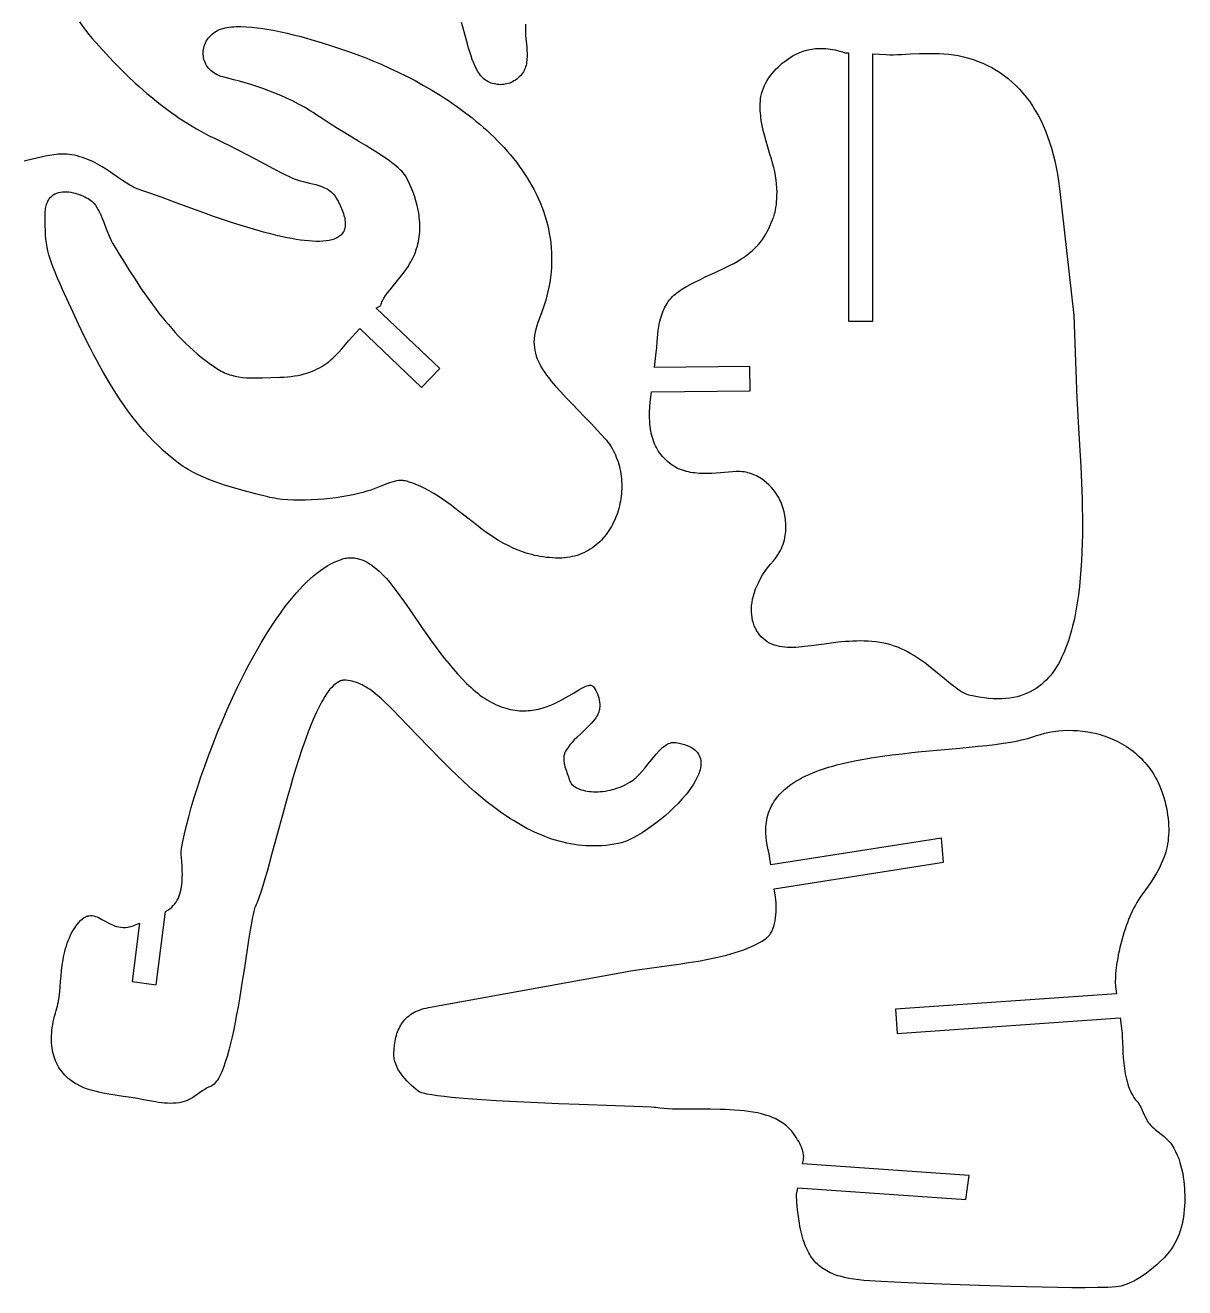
# Model space of a CAD drawing. Extents: x 0 to 1508, y 0 to 573.
# Drawn here: x 232.8 to 519.9, y 0 to 312.5 of the extents above; entities that cross this region are included whole.
import ezdxf

# ---------------------------------------------------------------- set-up
doc = ezdxf.new("R2010")
doc.units = 0
doc.layers.get('0').update_dxf_attribs({"color": 1, "linetype": 'CONTINUOUS'})

msp = doc.modelspace()

# ---------------------------------------------------------------- linework, layer by layer
for points in [[(246.27, 313.33), (247.01, 312.26), (247.79, 311.21), (248.6, 310.19), (249.45, 309.18), (251.14, 307.26), (252.87, 305.36), (254.63, 303.49), (256.42, 301.67), (258.24, 299.88), (260.1, 298.13), (261.04, 297.28), (261.99, 296.44), (262.95, 295.61), (263.92, 294.79), (264.9, 293.99), (265.89, 293.2), (266.89, 292.43), (267.9, 291.68), (268.92, 290.93), (269.95, 290.21), (270.99, 289.5), (272.04, 288.81), (273.1, 288.13), (274.17, 287.48), (275.25, 286.84), (276.35, 286.22), (277.45, 285.62), (278.56, 285.05), (279.69, 284.49), (280.83, 283.95), (282.04, 283.38), (283.22, 282.81), (285.51, 281.66), (287.73, 280.5), (289.91, 279.33), (292.08, 278.16), (294.26, 277), (296.5, 275.84), (298.82, 274.7), (299.46, 274.42), (300.15, 274.18), (300.88, 273.97), (301.63, 273.78), (303.19, 273.42), (303.97, 273.23), (304.76, 273.03), (305.52, 272.81), (306.27, 272.55), (306.98, 272.25), (307.32, 272.08), (307.65, 271.9), (307.97, 271.71), (308.28, 271.5), (308.57, 271.27), (308.85, 271.02), (309.11, 270.75), (309.35, 270.47), (309.58, 270.16), (309.78, 269.83), (310.38, 268.73), (310.89, 267.7), (311.3, 266.74), (311.48, 266.28), (311.63, 265.84), (311.76, 265.41), (311.86, 265), (311.95, 264.61), (312.01, 264.23), (312.06, 263.86), (312.08, 263.51), (312.08, 263.18), (312.06, 262.86), (312.03, 262.55), (311.97, 262.26), (311.9, 261.98), (311.81, 261.71), (311.7, 261.46), (311.57, 261.23), (311.42, 261), (311.26, 260.79), (311.08, 260.59), (310.88, 260.4), (310.67, 260.23), (310.44, 260.07), (310.19, 259.92), (309.93, 259.78), (309.65, 259.65), (309.36, 259.54), (308.74, 259.34), (308.06, 259.18), (307.33, 259.07), (306.55, 259), (305.73, 258.96), (304.85, 258.96), (303.94, 259), (302.98, 259.07), (301.99, 259.17), (300.97, 259.31), (299.91, 259.47), (298.82, 259.66), (297.71, 259.88), (296.57, 260.12), (295.41, 260.38), (294.23, 260.66), (291.82, 261.29), (289.36, 261.98), (286.88, 262.73), (284.39, 263.52), (281.92, 264.34), (279.48, 265.17), (277.1, 266.01), (274.79, 266.84), (270.48, 268.42), (266.71, 269.82), (263.66, 270.93), (262.45, 271.35), (261.47, 271.66), (261.02, 271.81), (260.57, 271.99), (260.12, 272.18), (259.67, 272.4), (259.21, 272.64), (258.76, 272.9), (257.84, 273.46), (256.91, 274.08), (255.95, 274.73), (253.97, 276.1), (252.93, 276.79), (251.85, 277.46), (250.73, 278.11), (250.15, 278.41), (249.56, 278.71), (248.96, 278.99), (248.34, 279.25), (247.71, 279.5), (247.06, 279.72), (246.4, 279.93), (245.72, 280.11), (245.02, 280.27), (244.31, 280.4), (243.75, 280.48), (243.19, 280.53), (242.64, 280.56), (242.09, 280.57), (241.55, 280.56), (241, 280.53), (240.46, 280.49), (239.93, 280.43), (238.86, 280.26), (237.8, 280.06), (236.75, 279.82), (235.7, 279.56), (233.6, 279.04), (232.55, 278.8)], [(356.74, 312.73), (356.69, 311.8), (356.67, 311.21), (356.69, 310.58), (356.74, 309.91), (356.8, 309.21), (356.96, 307.75), (357.03, 307), (357.08, 306.24), (357.12, 305.48), (357.12, 304.73), (357.08, 303.98), (356.99, 303.25), (356.93, 302.9), (356.85, 302.55), (356.75, 302.21), (356.64, 301.87), (356.5, 301.55), (356.35, 301.23), (356.18, 300.92), (355.98, 300.63), (355.72, 300.29), (355.45, 299.96), (355.16, 299.66), (354.85, 299.38), (354.53, 299.13), (354.2, 298.89), (353.86, 298.68), (353.51, 298.48), (353.15, 298.31), (352.79, 298.17), (352.41, 298.04), (352.04, 297.94), (351.65, 297.85), (351.27, 297.8), (350.88, 297.76), (350.49, 297.75), (350.1, 297.76), (349.72, 297.79), (349.33, 297.85), (348.95, 297.93), (348.57, 298.03), (348.2, 298.16), (347.84, 298.31), (347.48, 298.49), (347.14, 298.69), (346.8, 298.91), (346.47, 299.16), (346.16, 299.43), (345.86, 299.73), (345.57, 300.05), (345.3, 300.4), (345.05, 300.77), (344.83, 301.12), (344.63, 301.49), (344.24, 302.27), (343.88, 303.1), (343.54, 303.97), (343.22, 304.89), (342.92, 305.85), (342.63, 306.83), (342.34, 307.85), (341.77, 309.93), (341.17, 312.05), (340.85, 313.12)]]:
    msp.add_lwpolyline(points)
for points in [[(320.92, 243.13), (320.97, 243.41), (321.04, 243.7), (321.15, 243.99), (321.28, 244.29), (321.43, 244.59), (321.61, 244.91), (322.04, 245.55), (322.53, 246.23), (323.09, 246.93), (324.35, 248.45), (325.02, 249.26), (325.71, 250.1), (326.39, 250.99), (327.06, 251.91), (327.7, 252.88), (328.01, 253.38), (328.31, 253.89), (328.59, 254.41), (328.86, 254.95), (329.11, 255.49), (329.35, 256.05), (329.56, 256.61), (329.76, 257.18), (329.93, 257.76), (330.08, 258.34), (330.21, 258.92), (330.31, 259.51), (330.4, 260.09), (330.47, 260.69), (330.52, 261.28), (330.55, 261.87), (330.56, 262.47), (330.55, 263.07), (330.53, 263.67), (330.48, 264.27), (330.42, 264.87), (330.35, 265.47), (330.26, 266.06), (330.15, 266.66), (329.89, 267.85), (329.58, 269.04), (329.21, 270.21), (328.79, 271.36), (328.32, 272.5), (327.81, 273.63), (327.26, 274.72), (327.04, 275.11), (326.76, 275.5), (326.44, 275.9), (326.07, 276.31), (325.66, 276.72), (325.21, 277.14), (324.71, 277.56), (324.18, 278), (323.61, 278.44), (323, 278.88), (321.7, 279.8), (320.28, 280.74), (318.76, 281.7), (317.15, 282.7), (315.48, 283.72), (311.98, 285.84), (310.18, 286.93), (308.38, 288.06), (306.58, 289.21), (304.81, 290.38), (304.1, 290.85), (303.39, 291.3), (301.96, 292.16), (300.51, 292.96), (299.04, 293.72), (297.57, 294.42), (296.09, 295.08), (294.61, 295.69), (293.13, 296.26), (291.66, 296.8), (290.19, 297.29), (288.74, 297.76), (287.3, 298.19), (285.89, 298.6), (284.49, 298.98), (281.79, 299.68), (281.29, 299.82), (280.81, 299.99), (280.37, 300.19), (279.95, 300.41), (279.55, 300.65), (279.18, 300.92), (278.84, 301.2), (278.53, 301.5), (278.24, 301.82), (277.98, 302.16), (277.75, 302.51), (277.55, 302.87), (277.37, 303.25), (277.22, 303.63), (277.1, 304.02), (277.01, 304.42), (276.94, 304.83), (276.91, 305.24), (276.9, 305.65), (276.92, 306.06), (276.98, 306.47), (277.06, 306.89), (277.17, 307.29), (277.31, 307.7), (277.48, 308.1), (277.68, 308.49), (277.9, 308.87), (278.16, 309.24), (278.45, 309.6), (278.77, 309.95), (279.13, 310.28), (279.51, 310.6), (279.83, 310.83), (280.19, 311.04), (280.57, 311.23), (280.98, 311.4), (281.41, 311.56), (281.86, 311.69), (282.34, 311.8), (282.84, 311.9), (283.37, 311.98), (283.91, 312.04), (284.47, 312.09), (285.05, 312.12), (285.65, 312.13), (286.26, 312.13), (287.54, 312.09), (288.87, 311.99), (290.26, 311.85), (291.68, 311.65), (293.14, 311.42), (294.63, 311.14), (296.14, 310.83), (297.67, 310.49), (299.2, 310.12), (300.73, 309.73), (302.26, 309.32), (303.77, 308.89), (305.26, 308.45), (308.15, 307.56), (310.87, 306.66), (313.36, 305.79), (315.57, 304.99), (317.44, 304.28), (318.91, 303.69), (320.98, 302.81), (323.06, 301.88), (325.15, 300.89), (327.25, 299.85), (329.35, 298.75), (331.45, 297.59), (333.52, 296.38), (335.58, 295.12), (336.61, 294.46), (337.62, 293.8), (338.62, 293.11), (339.62, 292.42), (340.61, 291.71), (341.58, 290.99), (342.55, 290.26), (343.5, 289.51), (344.44, 288.75), (345.37, 287.97), (346.28, 287.18), (347.18, 286.38), (348.06, 285.56), (348.93, 284.73), (349.78, 283.89), (350.61, 283.04), (351.42, 282.17), (352.21, 281.29), (352.98, 280.39), (353.72, 279.48), (354.45, 278.56), (355.15, 277.62), (355.83, 276.68), (356.48, 275.72), (357.11, 274.74), (357.72, 273.75), (358.29, 272.75), (358.84, 271.74), (359.36, 270.72), (359.85, 269.68), (360.31, 268.62), (360.73, 267.56), (361.13, 266.48), (361.49, 265.39), (361.83, 264.29), (362.12, 263.17), (362.38, 262.05), (362.61, 260.9), (362.8, 259.75), (362.95, 258.58), (363.06, 257.4), (363.14, 256.21), (363.17, 255.01), (363.17, 253.79), (363.12, 252.56), (363.03, 251.32), (362.9, 250.07), (362.73, 248.8), (362.52, 247.65), (362.28, 246.54), (362.01, 245.47), (361.71, 244.44), (361.39, 243.44), (361.06, 242.48), (360.41, 240.65), (359.8, 238.93), (359.53, 238.09), (359.29, 237.28), (359.09, 236.48), (358.94, 235.69), (358.84, 234.91), (358.82, 234.52), (358.81, 234.14), (358.83, 233.41), (358.9, 232.7), (359.01, 231.99), (359.17, 231.29), (359.38, 230.6), (359.63, 229.91), (359.92, 229.23), (360.25, 228.56), (360.62, 227.88), (361.03, 227.2), (361.47, 226.53), (361.94, 225.85), (362.45, 225.17), (362.99, 224.49), (363.56, 223.8), (364.15, 223.11), (365.43, 221.7), (366.79, 220.25), (368.25, 218.75), (369.77, 217.2), (371.36, 215.58), (372.99, 213.88), (374.66, 212.1), (376.36, 210.22), (376.75, 209.75), (377.13, 209.27), (377.49, 208.77), (377.82, 208.27), (378.14, 207.75), (378.44, 207.22), (378.71, 206.68), (378.97, 206.13), (379.2, 205.57), (379.42, 205), (379.62, 204.42), (379.8, 203.84), (379.95, 203.25), (380.09, 202.65), (380.21, 202.05), (380.32, 201.45), (380.4, 200.84), (380.46, 200.23), (380.51, 199.61), (380.53, 199), (380.54, 198.38), (380.53, 197.76), (380.5, 197.15), (380.46, 196.53), (380.39, 195.92), (380.31, 195.31), (380.21, 194.7), (380.09, 194.09), (379.96, 193.49), (379.81, 192.9), (379.64, 192.31), (379.45, 191.73), (379.25, 191.15), (379.02, 190.58), (378.79, 190.02), (378.53, 189.47), (378.26, 188.93), (377.97, 188.4), (377.67, 187.89), (377.34, 187.38), (377.01, 186.89), (376.65, 186.41), (376.28, 185.94), (375.9, 185.49), (375.5, 185.05), (375.08, 184.63), (374.65, 184.23), (374.2, 183.85), (373.73, 183.48), (373.26, 183.13), (372.76, 182.8), (372.25, 182.49), (371.73, 182.2), (371.19, 181.93), (370.63, 181.69), (370.07, 181.47), (369.48, 181.27), (368.88, 181.1), (368.27, 180.95), (367.65, 180.82), (367.01, 180.73), (366.35, 180.66), (365.68, 180.61), (365, 180.6), (364.2, 180.61), (363.4, 180.64), (362.63, 180.7), (361.86, 180.77), (361.11, 180.87), (360.37, 180.98), (359.65, 181.12), (358.94, 181.27), (358.24, 181.44), (357.55, 181.63), (356.87, 181.83), (356.2, 182.05), (355.55, 182.29), (354.9, 182.54), (354.26, 182.8), (353.63, 183.07), (352.4, 183.67), (351.21, 184.3), (350.04, 184.98), (348.9, 185.69), (347.78, 186.43), (346.68, 187.2), (345.6, 187.99), (344.54, 188.79), (342.44, 190.43), (340.36, 192.07), (339.32, 192.87), (338.27, 193.67), (337.22, 194.44), (336.16, 195.19), (335.08, 195.9), (333.99, 196.59), (332.88, 197.23), (331.75, 197.83), (330.59, 198.38), (330, 198.64), (329.4, 198.88), (328.8, 199.11), (328.18, 199.32), (327.56, 199.51), (326.93, 199.69), (326.68, 199.75), (326.42, 199.79), (326.16, 199.81), (325.9, 199.82), (325.36, 199.79), (324.81, 199.7), (324.24, 199.57), (323.64, 199.39), (323.01, 199.18), (322.35, 198.93), (320.9, 198.37), (319.27, 197.76), (318.38, 197.44), (317.43, 197.14), (316.41, 196.84), (315.33, 196.56), (314.03, 196.27), (312.67, 196), (311.25, 195.76), (309.79, 195.54), (308.3, 195.36), (306.78, 195.2), (305.26, 195.08), (303.73, 194.99), (302.22, 194.94), (300.73, 194.93), (299.27, 194.95), (297.86, 195.02), (296.5, 195.13), (295.21, 195.29), (294.59, 195.38), (293.99, 195.49), (293.42, 195.61), (292.87, 195.74), (289.83, 196.5), (286.83, 197.28), (285.35, 197.69), (283.89, 198.11), (282.45, 198.55), (281.03, 199.02), (279.64, 199.51), (278.28, 200.03), (276.94, 200.59), (275.64, 201.2), (274.38, 201.84), (273.76, 202.18), (273.15, 202.54), (272.56, 202.9), (271.97, 203.28), (271.39, 203.68), (270.83, 204.09), (269.52, 205.09), (268.25, 206.14), (267.01, 207.22), (265.81, 208.34), (264.64, 209.5), (263.51, 210.68), (262.4, 211.9), (261.33, 213.15), (260.29, 214.42), (259.27, 215.72), (258.28, 217.04), (257.32, 218.38), (256.38, 219.74), (255.47, 221.13), (254.58, 222.52), (253.72, 223.93), (252.87, 225.36), (252.05, 226.8), (251.24, 228.24), (250.45, 229.69), (249.69, 231.15), (248.93, 232.61), (247.47, 235.55), (246.07, 238.47), (244.71, 241.38), (242.1, 247.08), (241.4, 248.64), (240.77, 250.06), (240.22, 251.35), (239.74, 252.53), (239.33, 253.64), (238.98, 254.67), (238.68, 255.65), (238.44, 256.61), (238.24, 257.56), (238.08, 258.51), (237.96, 259.5), (237.88, 260.53), (237.82, 261.63), (237.78, 262.81), (237.77, 264.1), (237.76, 265.51), (237.77, 265.93), (237.79, 266.34), (237.83, 266.72), (237.88, 267.09), (237.94, 267.43), (238.02, 267.76), (238.1, 268.08), (238.2, 268.37), (238.32, 268.65), (238.44, 268.91), (238.57, 269.16), (238.72, 269.39), (238.87, 269.61), (239.03, 269.81), (239.2, 269.99), (239.39, 270.16), (239.57, 270.32), (239.77, 270.46), (240.19, 270.71), (240.63, 270.91), (241.09, 271.06), (241.57, 271.17), (242.07, 271.23), (242.58, 271.26), (243.09, 271.25), (243.62, 271.21), (244.14, 271.13), (244.67, 271.03), (245.19, 270.9), (245.7, 270.76), (246.19, 270.59), (246.68, 270.4), (247.14, 270.21), (247.59, 270), (248, 269.78), (248.39, 269.56), (248.75, 269.33), (249.07, 269.11), (249.35, 268.89), (249.59, 268.67), (249.79, 268.47), (250.2, 267.94), (250.57, 267.38), (250.92, 266.79), (251.24, 266.17), (251.54, 265.53), (251.83, 264.86), (252.38, 263.49), (252.92, 262.07), (253.49, 260.64), (253.8, 259.93), (254.13, 259.23), (254.48, 258.54), (254.87, 257.87), (256.11, 255.83), (257.38, 253.76), (258.68, 251.68), (260.03, 249.59), (261.41, 247.5), (262.85, 245.42), (264.33, 243.36), (265.09, 242.34), (265.87, 241.33), (266.66, 240.33), (267.46, 239.34), (268.28, 238.37), (269.11, 237.4), (269.97, 236.46), (270.83, 235.53), (271.72, 234.61), (272.62, 233.72), (273.54, 232.84), (274.48, 231.99), (275.43, 231.16), (276.41, 230.35), (277.41, 229.56), (278.42, 228.8), (279.46, 228.07), (280.52, 227.37), (280.93, 227.11), (281.35, 226.88), (281.78, 226.66), (282.2, 226.46), (282.63, 226.28), (283.07, 226.11), (283.5, 225.96), (283.94, 225.83), (284.83, 225.61), (285.74, 225.44), (286.66, 225.32), (287.61, 225.24), (288.56, 225.2), (289.54, 225.19), (290.54, 225.19), (291.56, 225.22), (293.67, 225.29), (295.87, 225.36), (296.85, 225.39), (297.78, 225.46), (298.68, 225.55), (299.54, 225.67), (300.36, 225.81), (301.14, 225.98), (301.89, 226.17), (302.6, 226.38), (303.29, 226.61), (303.94, 226.86), (304.56, 227.13), (305.15, 227.41), (305.72, 227.71), (306.26, 228.02), (306.77, 228.34), (307.26, 228.67), (307.73, 229.01), (308.18, 229.36), (308.61, 229.71), (309.02, 230.07), (309.78, 230.8), (310.49, 231.54), (311.15, 232.27), (311.76, 232.98), (312.92, 234.32), (315.61, 237.33), (315.67, 237.41), (330.99, 222.8), (335.46, 227.49), (319.76, 242.46), (320.92, 243.13)], [(435.8, 305.66), (436.67, 305.62), (436.67, 239.21), (442.68, 239.21), (442.68, 305.35), (446.04, 305.19), (446.9, 305.17), (447.81, 305.18), (448.79, 305.2), (449.81, 305.25), (451.99, 305.35), (454.3, 305.46), (455.49, 305.5), (456.69, 305.51), (457.9, 305.51), (459.12, 305.48), (460.33, 305.41), (461.53, 305.3), (462.71, 305.15), (463.87, 304.95), (465.14, 304.66), (466.38, 304.33), (467.6, 303.96), (468.78, 303.53), (469.94, 303.06), (471.07, 302.54), (472.17, 301.97), (473.24, 301.35), (474.29, 300.69), (475.3, 299.97), (476.27, 299.21), (477.22, 298.41), (478.14, 297.55), (479.02, 296.64), (479.87, 295.69), (480.69, 294.69), (481.48, 293.64), (482.23, 292.54), (482.94, 291.4), (483.62, 290.2), (484.27, 288.96), (484.88, 287.67), (485.45, 286.33), (485.99, 284.94), (486.49, 283.51), (486.95, 282.02), (487.37, 280.49), (487.76, 278.91), (488.1, 277.28), (488.41, 275.6), (488.68, 273.87), (488.9, 272.09), (492.5, 240.62), (493.25, 220.09), (493.37, 217.35), (493.55, 214.26), (493.98, 207.19), (494.2, 203.31), (494.39, 199.24), (494.46, 197.16), (494.53, 195.05), (494.58, 192.91), (494.61, 190.76), (494.62, 188.6), (494.6, 186.43), (494.56, 184.26), (494.49, 182.09), (494.39, 179.94), (494.25, 177.79), (494.08, 175.67), (493.88, 173.58), (493.63, 171.52), (493.33, 169.5), (492.99, 167.51), (492.61, 165.58), (492.39, 164.63), (492.17, 163.7), (491.93, 162.78), (491.68, 161.88), (491.41, 160.99), (491.13, 160.12), (490.83, 159.27), (490.53, 158.43), (490.19, 157.59), (489.83, 156.77), (489.46, 155.97), (489.06, 155.19), (488.65, 154.43), (488.21, 153.7), (487.75, 152.99), (487.26, 152.3), (486.75, 151.64), (486.21, 151.01), (485.65, 150.41), (485.06, 149.84), (484.45, 149.3), (483.8, 148.79), (483.13, 148.32), (482.43, 147.89), (481.7, 147.48), (480.93, 147.12), (480.13, 146.8), (479.3, 146.52), (478.44, 146.27), (477.54, 146.08), (476.61, 145.92), (475.64, 145.81), (474.64, 145.75), (473.6, 145.73), (472.52, 145.76), (471.4, 145.85), (470.24, 145.98), (469.04, 146.17), (467.8, 146.41), (466.52, 146.7), (466.09, 146.83), (465.64, 147.01), (465.18, 147.24), (464.7, 147.5), (464.21, 147.81), (463.7, 148.15), (463.18, 148.53), (462.65, 148.93), (461.54, 149.82), (460.37, 150.79), (459.14, 151.81), (457.85, 152.87), (456.51, 153.94), (455.81, 154.46), (455.1, 154.99), (454.38, 155.5), (453.64, 155.99), (452.88, 156.47), (452.11, 156.93), (451.32, 157.37), (450.52, 157.78), (449.71, 158.17), (448.88, 158.52), (448.03, 158.83), (447.17, 159.11), (446.29, 159.35), (445.4, 159.54), (444.42, 159.71), (443.45, 159.84), (442.48, 159.94), (441.53, 160.01), (440.57, 160.05), (439.63, 160.07), (438.7, 160.06), (437.77, 160.03), (436.85, 159.98), (435.94, 159.92), (434.15, 159.75), (432.4, 159.55), (430.7, 159.32), (427.44, 158.87), (425.88, 158.68), (424.38, 158.54), (423.66, 158.5), (422.95, 158.47), (422.25, 158.47), (421.57, 158.49), (420.91, 158.54), (420.26, 158.61), (419.63, 158.71), (419.02, 158.85), (418.36, 159.04), (417.73, 159.28), (417.14, 159.57), (416.58, 159.89), (416.05, 160.26), (415.55, 160.67), (415.09, 161.11), (414.67, 161.59), (414.28, 162.11), (413.94, 162.66), (413.63, 163.24), (413.36, 163.85), (413.14, 164.48), (412.95, 165.15), (412.81, 165.84), (412.72, 166.55), (412.67, 167.29), (412.67, 168.05), (412.71, 168.82), (412.81, 169.62), (412.95, 170.43), (413.15, 171.25), (413.39, 172.09), (413.69, 172.94), (414.04, 173.79), (414.45, 174.66), (414.91, 175.53), (415.43, 176.41), (416.01, 177.29), (416.65, 178.18), (417.34, 179.06), (418.1, 179.94), (418.51, 180.43), (418.89, 180.92), (419.23, 181.43), (419.55, 181.94), (419.83, 182.45), (420.08, 182.97), (420.3, 183.49), (420.49, 184.02), (420.66, 184.55), (420.8, 185.08), (420.92, 185.61), (421.01, 186.14), (421.08, 186.66), (421.13, 187.18), (421.16, 187.7), (421.17, 188.22), (421.16, 188.72), (421.14, 189.23), (421.1, 189.72), (421.05, 190.2), (420.91, 191.14), (420.72, 192.03), (420.5, 192.86), (420.25, 193.63), (419.99, 194.33), (419.71, 194.94), (419.4, 195.56), (419.03, 196.19), (418.61, 196.83), (418.13, 197.46), (417.61, 198.07), (417.04, 198.67), (416.42, 199.25), (415.75, 199.79), (415.4, 200.04), (415.04, 200.28), (414.67, 200.52), (414.28, 200.73), (413.89, 200.94), (413.49, 201.13), (413.07, 201.3), (412.65, 201.46), (412.21, 201.6), (411.77, 201.72), (411.32, 201.82), (410.85, 201.9), (410.38, 201.95), (409.9, 201.99), (409.41, 202), (408.91, 201.99), (407.97, 201.93), (407, 201.86), (404.98, 201.69), (403.94, 201.61), (402.88, 201.55), (401.82, 201.51), (400.76, 201.51), (399.7, 201.55), (398.64, 201.65), (398.12, 201.72), (397.6, 201.8), (397.09, 201.91), (396.58, 202.03), (396.07, 202.17), (395.57, 202.33), (395.08, 202.51), (394.6, 202.72), (394.12, 202.95), (393.66, 203.2), (393.2, 203.48), (392.75, 203.79), (392.29, 204.15), (391.84, 204.52), (391.42, 204.9), (391.03, 205.3), (390.66, 205.71), (390.31, 206.13), (389.99, 206.56), (389.68, 207.01), (389.4, 207.47), (389.14, 207.93), (388.9, 208.41), (388.68, 208.9), (388.48, 209.4), (388.3, 209.91), (388.14, 210.43), (387.99, 210.96), (387.86, 211.49), (387.75, 212.04), (387.66, 212.59), (387.58, 213.16), (387.52, 213.73), (387.47, 214.3), (387.42, 215.48), (387.42, 216.68), (387.47, 217.91), (387.57, 219.15), (387.71, 220.42), (387.88, 221.75), (412.31, 222.01), (412.26, 228.02), (388.64, 227.77), (389.1, 231.44), (389.16, 232.02), (389.21, 232.68), (389.3, 234.22), (389.36, 235.08), (389.45, 235.98), (389.56, 236.92), (389.7, 237.88), (389.89, 238.86), (390.13, 239.84), (390.28, 240.33), (390.44, 240.82), (390.61, 241.3), (390.81, 241.78), (391.02, 242.26), (391.25, 242.72), (391.5, 243.18), (391.78, 243.63), (392.07, 244.07), (392.39, 244.49), (392.74, 244.91), (393.11, 245.3), (393.45, 245.63), (393.82, 245.95), (394.22, 246.26), (394.64, 246.58), (395.09, 246.89), (395.57, 247.2), (396.59, 247.81), (397.67, 248.41), (398.82, 249), (400.01, 249.58), (401.23, 250.16), (403.68, 251.29), (406.07, 252.41), (407.2, 252.97), (408.26, 253.52), (409.25, 254.07), (410.14, 254.62), (410.66, 254.98), (411.16, 255.33), (412.08, 256.04), (412.9, 256.74), (413.64, 257.43), (414.28, 258.12), (414.86, 258.79), (415.36, 259.46), (415.81, 260.12), (416.2, 260.76), (416.55, 261.39), (416.86, 262.01), (417.13, 262.61), (417.63, 263.77), (418.1, 264.85), (418.19, 265.08), (418.29, 265.38), (418.4, 265.77), (418.51, 266.23), (418.62, 266.76), (418.73, 267.36), (418.82, 268.02), (418.89, 268.75), (418.95, 269.53), (418.98, 270.36), (418.99, 271.24), (418.96, 272.17), (418.89, 273.14), (418.78, 274.15), (418.63, 275.19), (418.42, 276.26), (418.18, 277.28), (417.9, 278.34), (417.59, 279.43), (417.25, 280.54), (416.55, 282.86), (416.21, 284.04), (415.89, 285.24), (415.58, 286.45), (415.32, 287.66), (415.1, 288.87), (415.01, 289.48), (414.94, 290.08), (414.88, 290.68), (414.84, 291.28), (414.81, 291.88), (414.81, 292.47), (414.83, 293.06), (414.87, 293.65), (414.93, 294.23), (415.02, 294.81), (415.17, 295.52), (415.37, 296.21), (415.62, 296.89), (415.9, 297.56), (416.23, 298.2), (416.59, 298.83), (416.97, 299.43), (417.39, 300.02), (417.83, 300.58), (418.29, 301.12), (418.77, 301.64), (419.26, 302.13), (419.77, 302.6), (420.28, 303.04), (420.79, 303.45), (421.3, 303.83), (421.89, 304.23), (422.52, 304.63), (423.19, 305.02), (423.9, 305.38), (424.65, 305.71), (425.43, 306.01), (426.27, 306.26), (426.7, 306.37), (427.14, 306.47), (427.59, 306.56), (428.06, 306.63), (428.53, 306.68), (429.02, 306.72), (429.52, 306.74), (430.03, 306.75), (430.55, 306.74), (431.09, 306.7), (431.63, 306.65), (432.19, 306.58), (432.76, 306.48), (433.35, 306.37), (433.94, 306.23), (434.55, 306.06), (435.17, 305.87), (435.8, 305.66)], [(267.56, 93.16), (268.12, 93.46), (268.63, 93.8), (269.1, 94.17), (269.51, 94.58), (269.88, 95.01), (270.21, 95.47), (270.5, 95.95), (270.76, 96.46), (270.98, 96.98), (271.16, 97.52), (271.32, 98.08), (271.45, 98.65), (271.55, 99.22), (271.63, 99.81), (271.68, 100.4), (271.72, 100.99), (271.74, 101.58), (271.75, 102.16), (271.72, 103.32), (271.67, 104.44), (271.6, 105.49), (271.53, 106.47), (271.49, 107.35), (271.49, 108.11), (271.51, 108.44), (271.54, 108.73), (271.86, 110.46), (272.26, 112.36), (272.75, 114.4), (273.32, 116.59), (273.96, 118.9), (274.69, 121.32), (275.48, 123.84), (276.35, 126.45), (277.29, 129.13), (278.29, 131.87), (279.35, 134.65), (280.47, 137.47), (281.65, 140.3), (282.88, 143.15), (284.17, 145.98), (285.5, 148.8), (286.88, 151.58), (287.58, 152.95), (288.3, 154.31), (289.02, 155.66), (289.76, 156.98), (290.5, 158.29), (291.25, 159.59), (292.01, 160.85), (292.78, 162.1), (293.56, 163.32), (294.34, 164.51), (295.14, 165.68), (295.93, 166.82), (296.74, 167.92), (297.55, 168.99), (298.37, 170.03), (299.19, 171.03), (300.02, 171.99), (300.85, 172.91), (301.68, 173.79), (302.52, 174.63), (303.37, 175.42), (304.22, 176.17), (305.07, 176.87), (305.92, 177.52), (306.77, 178.11), (307.63, 178.66), (308.49, 179.15), (309.35, 179.58), (310.21, 179.95), (311.07, 180.27), (311.41, 180.37), (311.75, 180.46), (312.09, 180.54), (312.42, 180.59), (312.75, 180.63), (313.08, 180.66), (313.74, 180.67), (314.38, 180.62), (315.02, 180.51), (315.64, 180.35), (316.27, 180.13), (316.88, 179.87), (317.49, 179.56), (318.09, 179.2), (318.69, 178.8), (319.28, 178.35), (319.87, 177.87), (320.45, 177.35), (321.03, 176.79), (321.61, 176.2), (322.18, 175.58), (322.76, 174.92), (323.33, 174.24), (323.9, 173.54), (324.46, 172.81), (325.6, 171.28), (326.73, 169.69), (327.87, 168.04), (330.18, 164.65), (331.22, 163.14), (332.27, 161.64), (333.34, 160.15), (334.41, 158.68), (335.5, 157.24), (336.59, 155.84), (337.69, 154.48), (338.8, 153.16), (339.91, 151.91), (341.02, 150.71), (342.13, 149.59), (343.23, 148.54), (343.79, 148.04), (344.34, 147.57), (344.89, 147.12), (345.44, 146.69), (345.98, 146.29), (346.53, 145.91), (347.07, 145.56), (347.61, 145.24), (348.24, 144.89), (348.85, 144.57), (349.47, 144.29), (350.07, 144.03), (350.68, 143.79), (351.27, 143.59), (351.86, 143.41), (352.44, 143.25), (353.02, 143.12), (353.59, 143.01), (354.15, 142.92), (354.71, 142.86), (355.26, 142.81), (355.8, 142.79), (356.34, 142.78), (356.87, 142.8), (357.4, 142.83), (357.91, 142.87), (358.42, 142.94), (358.93, 143.01), (359.91, 143.21), (360.87, 143.46), (361.8, 143.75), (362.7, 144.08), (363.56, 144.44), (364.4, 144.82), (365.21, 145.22), (365.98, 145.64), (366.73, 146.06), (367.44, 146.47), (368.76, 147.28), (369.94, 147.99), (370.48, 148.31), (370.99, 148.58), (371.46, 148.8), (371.89, 148.97), (372.28, 149.08), (372.47, 149.11), (372.64, 149.12), (372.81, 149.12), (372.96, 149.1), (373.11, 149.05), (373.24, 148.99), (373.36, 148.89), (373.51, 148.73), (373.69, 148.49), (373.88, 148.2), (374.09, 147.85), (374.3, 147.45), (374.5, 147.01), (374.68, 146.52), (374.85, 146.01), (374.98, 145.47), (375.07, 144.91), (375.11, 144.33), (375.11, 144.04), (375.1, 143.74), (375.07, 143.45), (375.03, 143.15), (374.96, 142.86), (374.88, 142.56), (374.77, 142.27), (374.65, 141.98), (374.5, 141.69), (374.32, 141.39), (374.14, 141.09), (373.93, 140.8), (373.47, 140.22), (372.97, 139.64), (372.42, 139.06), (371.84, 138.48), (370.62, 137.33), (369.39, 136.16), (368.8, 135.57), (368.24, 134.97), (367.72, 134.36), (367.25, 133.74), (367.03, 133.42), (366.84, 133.11), (366.65, 132.78), (366.49, 132.46), (366.4, 132.26), (366.33, 132.06), (366.24, 131.64), (366.19, 131.21), (366.18, 130.77), (366.21, 130.31), (366.28, 129.86), (366.37, 129.41), (366.49, 128.95), (366.76, 128.07), (367.05, 127.24), (367.32, 126.49), (367.43, 126.15), (367.51, 125.84), (367.61, 125.53), (367.75, 125.23), (367.93, 124.94), (368.14, 124.67), (368.39, 124.42), (368.68, 124.18), (368.99, 123.96), (369.34, 123.75), (369.71, 123.57), (370.11, 123.4), (370.54, 123.25), (370.99, 123.12), (371.46, 123), (371.96, 122.91), (372.47, 122.84), (373, 122.79), (373.55, 122.76), (374.11, 122.75), (374.68, 122.76), (375.27, 122.8), (375.86, 122.85), (376.46, 122.94), (377.07, 123.04), (377.68, 123.17), (378.29, 123.32), (378.91, 123.5), (379.52, 123.7), (380.13, 123.93), (380.74, 124.18), (381.35, 124.46), (381.94, 124.77), (382.53, 125.11), (382.94, 125.37), (383.34, 125.66), (383.74, 125.97), (384.12, 126.31), (384.5, 126.67), (384.88, 127.05), (385.61, 127.85), (386.32, 128.69), (387.02, 129.55), (388.39, 131.26), (389.06, 132.07), (389.74, 132.82), (390.07, 133.16), (390.41, 133.49), (390.75, 133.78), (391.1, 134.06), (391.44, 134.3), (391.79, 134.51), (392.14, 134.68), (392.5, 134.82), (392.86, 134.91), (393.23, 134.97), (393.6, 134.98), (393.97, 134.94), (394.75, 134.79), (395.46, 134.62), (396.12, 134.43), (396.73, 134.21), (397.28, 133.97), (397.78, 133.71), (398.22, 133.43), (398.62, 133.12), (398.97, 132.8), (399.27, 132.46), (399.52, 132.1), (399.73, 131.72), (399.89, 131.33), (400.02, 130.92), (400.1, 130.5), (400.14, 130.07), (400.14, 129.62), (400.1, 129.16), (400.03, 128.7), (399.92, 128.22), (399.78, 127.73), (399.61, 127.23), (399.41, 126.73), (399.17, 126.21), (398.91, 125.7), (398.62, 125.18), (398.3, 124.65), (397.96, 124.12), (397.59, 123.59), (397.21, 123.05), (396.8, 122.52), (396.37, 121.99), (395.46, 120.92), (394.48, 119.87), (393.45, 118.83), (392.37, 117.81), (391.27, 116.83), (390.13, 115.88), (388.99, 114.98), (387.83, 114.13), (386.69, 113.33), (385.56, 112.6), (384.46, 111.94), (383.4, 111.36), (382.38, 110.86), (381.89, 110.64), (381.42, 110.45), (380.96, 110.28), (380.52, 110.14), (380.1, 110.03), (379.7, 109.94), (378.68, 109.75), (377.66, 109.6), (376.65, 109.49), (375.64, 109.41), (374.65, 109.36), (373.66, 109.34), (372.68, 109.35), (371.7, 109.4), (370.73, 109.47), (369.78, 109.58), (368.82, 109.71), (367.88, 109.87), (366.94, 110.05), (366.01, 110.27), (365.08, 110.51), (364.17, 110.77), (363.26, 111.06), (362.35, 111.37), (361.46, 111.7), (360.57, 112.06), (359.69, 112.44), (358.81, 112.84), (357.94, 113.25), (357.08, 113.69), (356.22, 114.15), (355.37, 114.62), (354.53, 115.12), (353.7, 115.62), (352.87, 116.15), (352.04, 116.69), (351.23, 117.24), (350.42, 117.81), (348.81, 118.99), (347.24, 120.21), (345.69, 121.47), (344.16, 122.77), (342.65, 124.1), (341.17, 125.45), (339.72, 126.83), (338.28, 128.21), (336.87, 129.61), (335.48, 131.01), (332.76, 133.79), (330.13, 136.51), (327.59, 139.14), (325.64, 141.15), (323.76, 143.11), (322.83, 144.04), (321.91, 144.94), (320.99, 145.8), (320.07, 146.61), (319.14, 147.35), (318.68, 147.7), (318.21, 148.04), (317.74, 148.35), (317.26, 148.65), (316.79, 148.93), (316.3, 149.18), (315.82, 149.42), (315.33, 149.63), (314.83, 149.82), (314.32, 149.99), (313.82, 150.13), (313.3, 150.24), (312.78, 150.33), (312.25, 150.39), (312.02, 150.4), (311.8, 150.39), (311.58, 150.37), (311.36, 150.33), (311.14, 150.27), (310.91, 150.2), (310.47, 150), (310.04, 149.74), (309.6, 149.42), (309.16, 149.04), (308.73, 148.6), (308.3, 148.11), (307.87, 147.56), (307.44, 146.97), (307.02, 146.32), (306.6, 145.63), (306.18, 144.89), (305.76, 144.11), (305.35, 143.29), (304.93, 142.43), (304.52, 141.53), (304.12, 140.6), (303.71, 139.63), (302.91, 137.61), (302.13, 135.47), (301.35, 133.25), (300.59, 130.94), (299.85, 128.58), (299.11, 126.17), (298.4, 123.73), (297.7, 121.27), (296.34, 116.39), (293.84, 107.15), (292.71, 103.06), (292.17, 101.19), (291.66, 99.48), (291.17, 97.92), (290.7, 96.54), (290.25, 95.36), (290.03, 94.84), (289.82, 94.38), (289.73, 94.17), (289.64, 93.9), (289.45, 93.24), (289.25, 92.4), (289.05, 91.41), (288.84, 90.26), (288.62, 88.98), (288.15, 86.06), (287.1, 79.15), (286.51, 75.36), (285.88, 71.5), (285.54, 69.56), (285.19, 67.65), (284.83, 65.76), (284.46, 63.92), (284.07, 62.14), (283.66, 60.42), (283.25, 58.78), (282.81, 57.24), (282.36, 55.81), (281.9, 54.49), (281.66, 53.89), (281.42, 53.31), (281.17, 52.78), (280.92, 52.28), (280.67, 51.82), (280.41, 51.4), (280.15, 51.02), (279.88, 50.69), (279.61, 50.41), (279.33, 50.17), (279.05, 49.98), (278.76, 49.84), (278.25, 49.62), (277.76, 49.37), (277.29, 49.1), (276.84, 48.81), (275.98, 48.21), (275.12, 47.6), (274.68, 47.3), (274.23, 47.01), (273.76, 46.74), (273.27, 46.49), (272.74, 46.26), (272.19, 46.07), (271.59, 45.9), (270.95, 45.78), (270.23, 45.69), (269.51, 45.65), (268.78, 45.63), (268.06, 45.65), (267.32, 45.7), (266.59, 45.77), (265.85, 45.87), (265.11, 45.98), (263.62, 46.24), (262.13, 46.53), (260.62, 46.81), (259.11, 47.05), (257.11, 47.34), (255.08, 47.64), (254.06, 47.81), (253.06, 47.99), (252.06, 48.18), (251.08, 48.4), (250.12, 48.64), (249.18, 48.9), (248.27, 49.19), (247.39, 49.51), (246.55, 49.87), (245.75, 50.27), (245.36, 50.48), (244.99, 50.7), (244.62, 50.94), (244.28, 51.18), (243.84, 51.51), (243.43, 51.86), (243.04, 52.22), (242.66, 52.6), (242.31, 52.99), (241.97, 53.4), (241.65, 53.82), (241.36, 54.26), (241.08, 54.71), (240.82, 55.18), (240.58, 55.66), (240.36, 56.15), (240.17, 56.66), (239.99, 57.18), (239.84, 57.72), (239.7, 58.26), (239.59, 58.82), (239.5, 59.4), (239.43, 59.98), (239.38, 60.58), (239.35, 61.19), (239.34, 61.81), (239.36, 62.45), (239.4, 63.09), (239.46, 63.75), (239.54, 64.42), (239.65, 65.1), (239.78, 65.79), (239.93, 66.49), (240.11, 67.2), (240.31, 67.92), (240.53, 68.65), (240.68, 69.17), (240.82, 69.71), (240.94, 70.26), (241.05, 70.83), (241.22, 72), (241.37, 73.23), (241.49, 74.49), (241.6, 75.79), (241.71, 77.12), (241.84, 78.47), (242.01, 79.83), (242.22, 81.2), (242.34, 81.89), (242.49, 82.58), (242.65, 83.26), (242.82, 83.94), (243.03, 84.62), (243.25, 85.29), (243.5, 85.96), (243.77, 86.62), (244.07, 87.27), (244.41, 87.92), (244.77, 88.56), (245.17, 89.19), (245.64, 89.86), (246.1, 90.44), (246.55, 90.92), (246.98, 91.31), (247.2, 91.47), (247.41, 91.61), (247.62, 91.74), (247.83, 91.84), (248.03, 91.93), (248.24, 92), (248.44, 92.05), (248.64, 92.09), (249.04, 92.12), (249.43, 92.1), (249.83, 92.03), (250.22, 91.92), (250.62, 91.78), (251.02, 91.6), (251.42, 91.4), (251.83, 91.18), (252.67, 90.7), (253.55, 90.22), (254, 90), (254.48, 89.79), (254.96, 89.6), (255.47, 89.44), (255.99, 89.32), (256.53, 89.23), (257.09, 89.19), (257.68, 89.2), (258.29, 89.27), (258.6, 89.33), (258.92, 89.4), (259.25, 89.5), (259.58, 89.61), (259.92, 89.73), (260.27, 89.88), (261.14, 90.27), (259.31, 75.76), (265.27, 75), (267.56, 93.16)], [(423.79, 23.08), (424.13, 24.73), (465.78, 21.85), (466.58, 27.82), (425.32, 30.68), (425.52, 31.64), (425.58, 32.06), (425.59, 32.48), (425.55, 32.93), (425.48, 33.38), (425.36, 33.84), (425.22, 34.31), (425.04, 34.78), (424.84, 35.25), (424.61, 35.72), (424.37, 36.19), (424.1, 36.64), (423.83, 37.09), (423.25, 37.94), (422.65, 38.72), (422.35, 39.08), (422.02, 39.42), (421.69, 39.75), (421.34, 40.06), (420.97, 40.36), (420.6, 40.65), (420.21, 40.92), (419.8, 41.17), (419.39, 41.41), (418.96, 41.64), (418.52, 41.86), (418.07, 42.06), (417.14, 42.43), (416.17, 42.75), (415.16, 43.03), (414.12, 43.28), (413.04, 43.48), (411.94, 43.65), (410.82, 43.79), (409.67, 43.91), (408.5, 43.99), (407.33, 44.06), (406.13, 44.11), (404.93, 44.14), (402.52, 44.17), (397.72, 44.16), (395.39, 44.18), (394.25, 44.2), (393.13, 44.23), (392.04, 44.29), (390.98, 44.36), (389.95, 44.46), (388.95, 44.58), (388.54, 44.62), (387.86, 44.66), (385.74, 44.76), (379.03, 45), (369.97, 45.33), (364.93, 45.53), (359.74, 45.75), (354.54, 46), (349.48, 46.28), (344.71, 46.59), (342.47, 46.76), (340.36, 46.93), (338.4, 47.11), (336.59, 47.3), (334.96, 47.5), (333.54, 47.71), (332.32, 47.93), (331.8, 48.04), (331.34, 48.16), (330.95, 48.28), (330.62, 48.4), (330.35, 48.52), (330.16, 48.64), (329.56, 49.13), (328.97, 49.64), (328.4, 50.15), (327.84, 50.69), (327.31, 51.23), (326.81, 51.79), (326.33, 52.36), (325.89, 52.94), (325.49, 53.54), (325.13, 54.14), (324.82, 54.76), (324.57, 55.39), (324.36, 56.03), (324.28, 56.35), (324.22, 56.68), (324.17, 57.01), (324.14, 57.34), (324.12, 57.67), (324.13, 58.01), (324.18, 59.05), (324.28, 60.06), (324.43, 61.05), (324.52, 61.52), (324.63, 61.99), (324.75, 62.45), (324.89, 62.9), (325.04, 63.33), (325.21, 63.76), (325.39, 64.17), (325.59, 64.58), (325.81, 64.97), (326.04, 65.34), (326.3, 65.71), (326.57, 66.06), (326.87, 66.4), (327.18, 66.72), (327.51, 67.03), (327.87, 67.32), (328.25, 67.6), (328.64, 67.86), (329.07, 68.11), (329.51, 68.34), (329.98, 68.55), (330.47, 68.74), (330.99, 68.92), (331.54, 69.08), (332.11, 69.22), (332.7, 69.34), (380.53, 78.05), (382.74, 78.43), (385.03, 78.78), (387.38, 79.11), (389.78, 79.44), (394.66, 80.11), (397.1, 80.47), (399.53, 80.87), (401.91, 81.3), (403.08, 81.54), (404.24, 81.79), (405.38, 82.06), (406.5, 82.34), (407.59, 82.64), (408.66, 82.96), (409.71, 83.3), (410.73, 83.66), (411.72, 84.04), (412.67, 84.44), (413.59, 84.88), (414.47, 85.33), (415.31, 85.82), (416.12, 86.33), (416.36, 86.51), (416.58, 86.7), (416.8, 86.91), (417, 87.14), (417.19, 87.38), (417.37, 87.64), (417.53, 87.91), (417.68, 88.2), (417.96, 88.8), (418.19, 89.44), (418.38, 90.12), (418.53, 90.83), (418.65, 91.55), (418.73, 92.3), (418.77, 93.05), (418.79, 93.8), (418.78, 94.54), (418.74, 95.27), (418.68, 95.99), (418.59, 96.68), (418.3, 98.71), (460.25, 105.32), (459.7, 111.31), (417.46, 104.66), (417.23, 106.27), (417.14, 106.78), (417.02, 107.37), (416.7, 108.83), (416.54, 109.66), (416.4, 110.57), (416.29, 111.53), (416.22, 112.54), (416.22, 113.06), (416.22, 113.59), (416.25, 114.13), (416.3, 114.68), (416.37, 115.24), (416.46, 115.8), (416.58, 116.36), (416.73, 116.93), (416.91, 117.51), (417.12, 118.08), (417.36, 118.66), (417.64, 119.24), (417.96, 119.81), (418.31, 120.39), (418.71, 120.96), (419.14, 121.52), (419.67, 122.14), (420.24, 122.73), (420.85, 123.3), (421.5, 123.85), (422.18, 124.37), (422.9, 124.87), (423.65, 125.35), (424.44, 125.81), (425.25, 126.25), (426.1, 126.67), (426.97, 127.07), (427.88, 127.46), (428.81, 127.82), (429.76, 128.17), (430.74, 128.5), (431.74, 128.82), (432.77, 129.12), (433.82, 129.41), (434.88, 129.68), (435.96, 129.94), (437.06, 130.18), (438.18, 130.41), (440.45, 130.84), (442.78, 131.23), (445.14, 131.58), (447.53, 131.9), (449.94, 132.18), (452.36, 132.45), (454.78, 132.69), (459.58, 133.13), (464.27, 133.56), (466.55, 133.77), (468.77, 134), (470.92, 134.23), (472.99, 134.49), (474.98, 134.76), (476.87, 135.06), (478.65, 135.4), (479.5, 135.58), (480.32, 135.77), (481.11, 135.97), (481.86, 136.18), (482.58, 136.4), (483.27, 136.64), (484.26, 136.96), (485.29, 137.25), (486.36, 137.49), (487.48, 137.68), (488.62, 137.82), (489.79, 137.92), (490.98, 137.96), (492.2, 137.95), (493.43, 137.89), (494.66, 137.77), (495.91, 137.6), (497.15, 137.36), (497.77, 137.22), (498.39, 137.07), (499.01, 136.9), (499.63, 136.71), (500.24, 136.51), (500.85, 136.29), (501.46, 136.06), (502.06, 135.8), (502.65, 135.54), (503.24, 135.25), (503.83, 134.95), (504.4, 134.63), (504.97, 134.3), (505.53, 133.94), (506.09, 133.57), (506.63, 133.18), (507.17, 132.77), (507.69, 132.35), (508.2, 131.9), (508.71, 131.44), (509.2, 130.95), (509.68, 130.45), (510.14, 129.93), (510.59, 129.39), (511.03, 128.83), (511.46, 128.25), (511.87, 127.65), (512.26, 127.03), (512.64, 126.38), (513, 125.72), (513.34, 125.04), (513.66, 124.33), (513.97, 123.61), (514.26, 122.86), (514.53, 122.09), (514.78, 121.3), (515, 120.48), (515.21, 119.65), (515.4, 118.79), (515.56, 117.91), (515.7, 116.99), (515.81, 116.1), (515.89, 115.24), (515.95, 114.4), (515.97, 113.59), (515.97, 112.81), (515.94, 112.05), (515.88, 111.31), (515.8, 110.59), (515.7, 109.89), (515.57, 109.21), (515.42, 108.55), (515.25, 107.91), (515.06, 107.28), (514.86, 106.66), (514.63, 106.06), (514.39, 105.47), (514.13, 104.89), (513.85, 104.32), (513.57, 103.76), (512.95, 102.65), (512.29, 101.57), (511.59, 100.5), (510.85, 99.43), (509.33, 97.27), (508.9, 96.65), (508.5, 96.02), (508.1, 95.37), (507.73, 94.71), (507.36, 94.03), (507.01, 93.34), (506.68, 92.62), (506.35, 91.89), (506.04, 91.13), (505.74, 90.35), (505.45, 89.54), (505.16, 88.71), (504.89, 87.85), (504.62, 86.97), (504.12, 85.1), (503.89, 84.19), (503.68, 83.3), (503.5, 82.43), (503.34, 81.59), (503.2, 80.77), (503.08, 79.98), (502.98, 79.22), (502.89, 78.49), (502.83, 77.8), (502.79, 77.13), (502.76, 76.51), (502.75, 75.92), (502.75, 75.37), (502.77, 74.86), (502.81, 74.39), (502.86, 73.96), (503.04, 72.77), (448.29, 68.93), (448.71, 62.94), (503.92, 66.81), (504.39, 63.61), (504.44, 63.08), (504.48, 62.37), (504.54, 60.5), (504.59, 59.39), (504.65, 58.2), (504.73, 56.93), (504.85, 55.62), (505.01, 54.29), (505.23, 52.96), (505.36, 52.3), (505.5, 51.65), (505.66, 51.01), (505.84, 50.39), (506.04, 49.78), (506.26, 49.19), (506.5, 48.62), (506.76, 48.07), (507.05, 47.56), (507.36, 47.07), (507.69, 46.62), (508.05, 46.2), (508.32, 45.9), (508.56, 45.57), (508.78, 45.23), (508.98, 44.88), (509.35, 44.14), (509.69, 43.37), (510.02, 42.61), (510.37, 41.87), (510.56, 41.51), (510.76, 41.17), (510.98, 40.85), (511.22, 40.54), (511.55, 40.17), (511.9, 39.82), (512.26, 39.49), (512.62, 39.17), (513.37, 38.57), (514.12, 37.99), (514.85, 37.41), (515.2, 37.11), (515.54, 36.8), (515.87, 36.48), (516.18, 36.14), (516.47, 35.78), (516.73, 35.41), (516.99, 34.99), (517.23, 34.58), (517.68, 33.72), (518.08, 32.84), (518.44, 31.95), (518.75, 31.04), (519.01, 30.12), (519.24, 29.19), (519.43, 28.26), (519.59, 27.33), (519.72, 26.41), (519.81, 25.49), (519.88, 24.59), (519.92, 23.71), (519.95, 22.85), (519.95, 22.01), (519.93, 21.2), (519.89, 20.26), (519.83, 19.33), (519.73, 18.41), (519.61, 17.51), (519.46, 16.63), (519.27, 15.77), (519.06, 14.92), (518.82, 14.1), (518.54, 13.29), (518.23, 12.51), (517.89, 11.75), (517.51, 11.02), (517.1, 10.32), (516.65, 9.64), (516.17, 8.98), (515.65, 8.36), (514.81, 7.44), (513.95, 6.57), (513.09, 5.76), (512.22, 4.99), (511.34, 4.28), (510.48, 3.63), (509.62, 3.03), (508.77, 2.48), (507.95, 1.99), (507.14, 1.56), (506.36, 1.19), (505.61, 0.88), (504.89, 0.62), (504.22, 0.43), (503.58, 0.29), (503, 0.22), (501.99, 0.15), (500.86, 0.1), (498.26, 0.03), (495.28, 0), (491.97, 0.01), (488.41, 0.05), (484.66, 0.11), (480.79, 0.2), (476.86, 0.31), (469.1, 0.55), (461.91, 0.81), (451.39, 1.24), (447.96, 1.38), (444.79, 1.52), (443.3, 1.61), (441.88, 1.71), (440.51, 1.82), (439.21, 1.96), (437.97, 2.13), (436.78, 2.33), (435.66, 2.56), (434.59, 2.83), (434.08, 2.98), (433.58, 3.15), (433.1, 3.32), (432.62, 3.51), (432.17, 3.71), (431.72, 3.93), (431.29, 4.15), (430.87, 4.4), (430.47, 4.66), (430.08, 4.93), (429.7, 5.22), (429.33, 5.53), (428.98, 5.85), (428.64, 6.19), (428.31, 6.56), (428, 6.93), (427.69, 7.33), (427.4, 7.75), (427.12, 8.19), (426.85, 8.65), (426.6, 9.13), (426.35, 9.64), (426.12, 10.16), (425.9, 10.71), (425.69, 11.29), (425.49, 11.88), (425.3, 12.51), (425.12, 13.15), (424.96, 13.83), (424.8, 14.53), (424.65, 15.25), (424.52, 16), (424.28, 17.6), (424.08, 19.3), (423.92, 21.13), (423.79, 23.08)]]:
    msp.add_lwpolyline(points, close=True)

doc.saveas('drawing.dxf')
